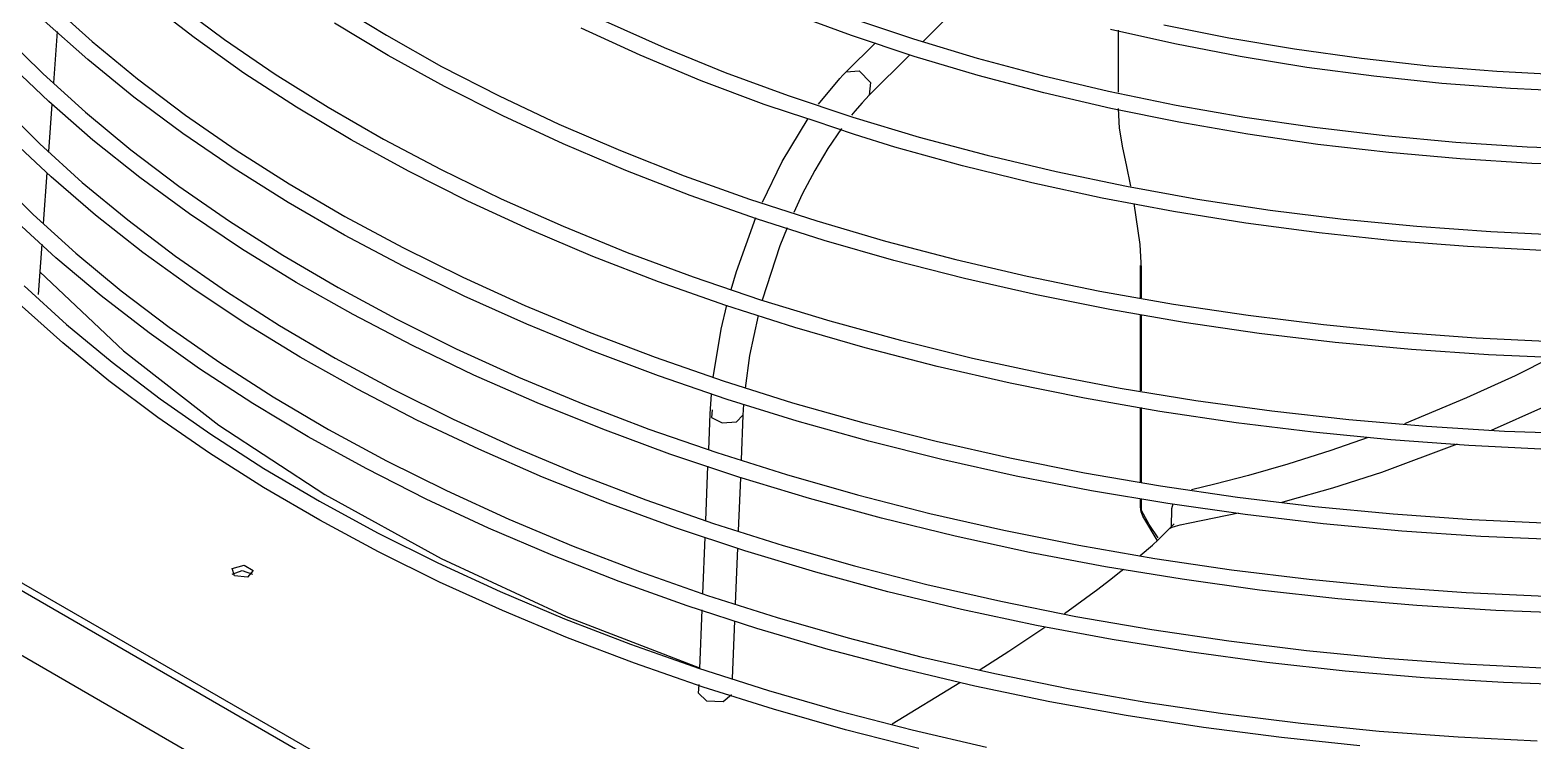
# Model space of a CAD drawing. Extents: x 594 to 813, y 174 to 240.
# Drawn here: x 758.463 to 759.609, y 204.644 to 205.186 of the extents above; entities that cross this region are included whole.
import ezdxf

# ---------------------------------------------------------------- set-up
doc = ezdxf.new("R2010")
doc.units = 0
doc.header["$MEASUREMENT"] = 0
doc.layers.add('AC.REF(S). PIPING', color=3, linetype='CONTINUOUS', lineweight=30)
doc.layers.add('LG-Product', color=3, linetype='CONTINUOUS')

# ---------------------------------------------------------------- blocks, each defined once
blk = doc.blocks.new('UW1-4')
at = {"layer": 'LG-Product', "color": 3, "linetype": 'Continuous'}
for p, q in [((3382.52, 4352.43), (3801.73, 4594.46)), ((3805.99, 4592), (3386.78, 4349.97)), ((3591.08, 4473.45), (3377.58, 4350.19)), ((3418.79, 4461.13), (3422.69, 4457.23)), ((3478.31, 4457.53), (3481.92, 4460.31)), ((3428.15, 4457.69), (3432.8, 4459.4)), ((3467.66, 4460.17), (3463.63, 4457.71)), ((3479.64, 4460.1), (3475.98, 4457.38)), ((3489.33, 4460.17), (3486.09, 4457.24)), ((3404.31, 4458.52), (3399.37, 4457.52)), ((3403.49, 4457.06), (3408.4, 4458.16)), ((3407.78, 4453.36), (3407.78, 4458.09)), ((3428.14, 4459.01), (3423.41, 4457.43)), ((3446.95, 4458.78), (3442.44, 4456.77)), ((3444.27, 4456.2), (3448.77, 4458.26)), ((3463.49, 4456.17), (3467.59, 4458.64)), ((3486.42, 4455.87), (3489.73, 4458.82)), ((3488.75, 4457.99), (3489.03, 4454.08)), ((3399.37, 4457.52), (3394.34, 4456.67)), ((3398.49, 4456.09), (3403.49, 4457.06)), ((3423.41, 4457.43), (3418.56, 4455.97)), ((3423.38, 4456.1), (3428.15, 4457.69)), ((3428.56, 4454.91), (3426.33, 4457.14)), ((3442.44, 4456.77), (3437.78, 4454.88)), ((3463.63, 4457.71), (3459.42, 4455.34)), ((3475.98, 4457.38), (3472.12, 4454.75)), ((3474.5, 4454.83), (3478.31, 4457.53)), ((3486.09, 4457.24), (3482.63, 4454.39)), ((3492.87, 4457.78), (3489.83, 4454.77)), ((3389.25, 4455.96), (3384.11, 4455.39)), ((3394.34, 4456.67), (3389.25, 4455.96)), ((3393.42, 4455.26), (3398.49, 4456.09)), ((3418.56, 4455.97), (3413.59, 4454.64)), ((3418.48, 4454.65), (3423.38, 4456.1)), ((3423.7, 4456.22), (3426.79, 4453.13)), ((3439.63, 4454.24), (3444.27, 4456.2)), ((3459.21, 4453.81), (3463.49, 4456.17)), ((3482.89, 4453), (3486.42, 4455.87)), ((3489.39, 4452.65), (3492.55, 4455.66)), ((3378.92, 4454.97), (3373.7, 4454.69)), ((3384.11, 4455.39), (3378.92, 4454.97)), ((3383.1, 4454.04), (3388.29, 4454.58)), ((3388.29, 4454.58), (3393.42, 4455.26)), ((3413.59, 4454.64), (3408.53, 4453.45)), ((3413.48, 4453.32), (3418.48, 4454.65)), ((3427.57, 4455.01), (3426.69, 4454.12)), ((3428.56, 4454.91), (3427.57, 4455.01)), ((3428.8, 4454.67), (3428.56, 4454.91)), ((3429.03, 4454.42), (3428.8, 4454.67)), ((3437.78, 4454.88), (3432.98, 4453.11)), ((3459.42, 4455.34), (3455.03, 4453.09)), ((3472.12, 4454.75), (3468.08, 4452.22)), ((3470.5, 4452.23), (3474.5, 4454.83)), ((3489.83, 4454.77), (3486.58, 4451.84)), ((3372.63, 4453.39), (3377.88, 4453.64)), ((3377.88, 4453.64), (3383.1, 4454.04)), ((3408.53, 4453.45), (3403.37, 4452.39)), ((3408.37, 4452.13), (3413.48, 4453.32)), ((3426.69, 4454.12), (3426.79, 4453.13)), ((3430.67, 4452.45), (3429.03, 4454.42)), ((3434.82, 4452.44), (3439.63, 4454.24)), ((3454.75, 4451.56), (3459.21, 4453.81)), ((3482.63, 4454.39), (3478.96, 4451.62)), ((3403.37, 4452.39), (3398.13, 4451.47)), ((3426.79, 4453.13), (3427.34, 4452.56)), ((3427.34, 4452.56), (3427.89, 4451.93)), ((3432.98, 4453.11), (3428.04, 4451.47)), ((3432.89, 4451.79), (3434.82, 4452.44)), ((3455.03, 4453.09), (3450.48, 4450.94)), ((3468.08, 4452.22), (3463.85, 4449.79)), ((3466.32, 4449.74), (3470.5, 4452.23)), ((3479.16, 4450.22), (3482.89, 4453)), ((3486.02, 4449.71), (3489.39, 4452.65)), ((3489.15, 4452.45), (3489.41, 4448.84)), ((3493.12, 4452.44), (3490.08, 4449.42)), ((3398.13, 4451.47), (3392.82, 4450.69)), ((3397.9, 4450.16), (3403.17, 4451.08)), ((3403.17, 4451.08), (3408.37, 4452.13)), ((3407.7, 4450.62), (3407.78, 4452.12)), ((3428.04, 4451.47), (3422.98, 4449.95)), ((3427.89, 4451.93), (3428.14, 4451.62)), ((3427.91, 4450.14), (3430.92, 4451.17)), ((3430.92, 4451.17), (3432.89, 4451.79)), ((3433.44, 4448.07), (3431.45, 4451.36)), ((3450.14, 4449.42), (3454.75, 4451.56)), ((3478.96, 4451.62), (3475.1, 4448.95)), ((3486.58, 4451.84), (3483.12, 4448.98)), ((3387.46, 4450.06), (3382.05, 4449.56)), ((3392.82, 4450.69), (3387.46, 4450.06)), ((3392.56, 4449.39), (3397.9, 4450.16)), ((3407.46, 4449.12), (3407.7, 4450.62)), ((3422.98, 4449.95), (3417.81, 4448.57)), ((3424.84, 4449.18), (3427.91, 4450.14)), ((3428.92, 4450.6), (3429.95, 4449.07)), ((3450.48, 4450.94), (3445.77, 4448.91)), ((3475.24, 4447.54), (3479.16, 4450.22)), ((3489.22, 4446.91), (3492.4, 4449.92)), ((3376.61, 4449.21), (3371.15, 4449.01)), ((3382.05, 4449.56), (3376.61, 4449.21)), ((3381.72, 4448.28), (3387.16, 4448.76)), ((3387.16, 4448.76), (3392.56, 4449.39)), ((3407.18, 4447.83), (3407.46, 4449.12)), ((3419.68, 4447.74), (3424.84, 4449.18)), ((3429.95, 4449.07), (3430.95, 4447.39)), ((3445.77, 4448.91), (3440.92, 4447)), ((3445.37, 4447.39), (3450.14, 4449.42)), ((3463.85, 4449.79), (3459.45, 4447.46)), ((3461.95, 4447.34), (3466.32, 4449.74)), ((3475.1, 4448.95), (3471.05, 4446.37)), ((3483.12, 4448.98), (3479.46, 4446.21)), ((3482.44, 4446.86), (3486.02, 4449.71)), ((3490.08, 4449.42), (3486.83, 4446.48)), ((3370.76, 4447.75), (3376.25, 4447.94)), ((3376.25, 4447.94), (3381.72, 4448.28)), ((3406.84, 4446.21), (3407.18, 4447.83)), ((3417.81, 4448.57), (3412.54, 4447.32)), ((3414.4, 4446.45), (3419.68, 4447.74)), ((3434.95, 4444.99), (3433.44, 4448.07)), ((3412.54, 4447.32), (3407.18, 4446.2)), ((3409.03, 4445.29), (3414.4, 4446.45)), ((3430.95, 4447.39), (3431.9, 4445.58)), ((3440.92, 4447), (3435.92, 4445.21)), ((3440.45, 4445.49), (3445.37, 4447.39)), ((3459.45, 4447.46), (3454.88, 4445.24)), ((3457.42, 4445.06), (3461.95, 4447.34)), ((3471.12, 4444.95), (3475.24, 4447.54)), ((3478.66, 4444.1), (3482.44, 4446.86)), ((3486.83, 4446.48), (3483.37, 4443.62)), ((3485.82, 4443.98), (3489.22, 4446.91)), ((3489.53, 4447.22), (3489.81, 4443.36)), ((3493.62, 4447.05), (3490.58, 4444.03)), ((3407.18, 4446.2), (3401.74, 4445.22)), ((3403.58, 4444.26), (3409.03, 4445.29)), ((3431.9, 4445.58), (3432.56, 4444.18)), ((3435.4, 4443.71), (3440.45, 4445.49)), ((3471.05, 4446.37), (3466.81, 4443.89)), ((3479.46, 4446.21), (3475.6, 4443.53)), ((3396.22, 4444.38), (3390.65, 4443.69)), ((3401.74, 4445.22), (3396.22, 4444.38)), ((3398.06, 4443.38), (3403.58, 4444.26)), ((3406.13, 4441.76), (3406.59, 4444.87)), ((3435.92, 4445.21), (3430.8, 4443.55)), ((3454.88, 4445.24), (3450.15, 4443.14)), ((3452.72, 4442.89), (3457.42, 4445.06)), ((3466.82, 4442.47), (3471.12, 4444.95)), ((3385.03, 4443.14), (3379.37, 4442.73)), ((3390.65, 4443.69), (3385.03, 4443.14)), ((3392.47, 4442.64), (3398.06, 4443.38)), ((3430.8, 4443.55), (3425.56, 4442.01)), ((3430.23, 4442.06), (3435.4, 4443.71)), ((3433.06, 4443.03), (3433.61, 4441.64)), ((3436.93, 4439.7), (3435.45, 4443.81)), ((3450.15, 4443.14), (3445.26, 4441.15)), ((3466.81, 4443.89), (3462.39, 4441.52)), ((3475.6, 4443.53), (3471.54, 4440.94)), ((3474.68, 4441.43), (3478.66, 4444.1)), ((3483.37, 4443.62), (3479.71, 4440.85)), ((3482.21, 4441.14), (3485.82, 4443.98)), ((3490.58, 4444.03), (3487.33, 4441.08)), ((3488.86, 4440.74), (3492.1, 4443.74)), ((3379.37, 4442.73), (3373.68, 4442.47)), ((3381.16, 4441.59), (3386.83, 4442.04)), ((3386.83, 4442.04), (3392.47, 4442.64)), ((3425.56, 4442.01), (3420.2, 4440.61)), ((3424.93, 4440.54), (3430.23, 4442.06)), ((3447.87, 4440.84), (3452.72, 4442.89)), ((3462.35, 4440.09), (3466.82, 4442.47)), ((3375.45, 4441.28), (3381.16, 4441.59)), ((3406.03, 4439.89), (3406.13, 4441.76)), ((3433.61, 4441.64), (3434.96, 4437.51)), ((3445.26, 4441.15), (3440.24, 4439.28)), ((3442.87, 4438.9), (3447.87, 4440.84)), ((3462.39, 4441.52), (3457.81, 4439.25)), ((3471.54, 4440.94), (3467.3, 4438.46)), ((3470.52, 4438.86), (3474.68, 4441.43)), ((3479.71, 4440.85), (3475.84, 4438.16)), ((3478.4, 4438.38), (3482.21, 4441.14)), ((3487.33, 4441.08), (3483.87, 4438.21)), ((3485.4, 4437.83), (3488.86, 4440.74)), ((3489.92, 4441.78), (3490.2, 4437.93)), ((3406.03, 4439.89), (3406.07, 4440.01)), ((3406.03, 4437.68), (3406.03, 4439.89)), ((3406.07, 4440.01), (3406.09, 4440.14)), ((3406.09, 4437.69), (3406.09, 4440.14)), ((3420.2, 4440.61), (3414.75, 4439.33)), ((3419.53, 4439.15), (3424.93, 4440.54)), ((3437.34, 4438.32), (3436.93, 4439.7)), ((3457.71, 4437.82), (3462.35, 4440.09)), ((3490.07, 4439.66), (3483.68, 4433.64)), ((3414.75, 4439.33), (3409.2, 4438.2)), ((3414.03, 4437.9), (3419.53, 4439.15)), ((3440.24, 4439.28), (3435.08, 4437.54)), ((3437.74, 4437.1), (3442.87, 4438.9)), ((3457.81, 4439.25), (3453.07, 4437.1)), ((3467.3, 4438.46), (3462.89, 4436.07)), ((3466.17, 4436.4), (3470.52, 4438.86)), ((3491.28, 4438.6), (3488.03, 4435.64)), ((3409.2, 4438.2), (3403.58, 4437.2)), ((3408.44, 4436.78), (3414.03, 4437.9)), ((3435.08, 4437.54), (3429.8, 4435.93)), ((3452.91, 4435.67), (3457.71, 4437.82)), ((3475.84, 4438.16), (3471.79, 4435.57)), ((3474.4, 4435.72), (3478.4, 4438.38)), ((3483.87, 4438.21), (3480.21, 4435.43)), ((3481.74, 4435), (3485.4, 4437.83)), ((3397.89, 4436.35), (3392.14, 4435.64)), ((3403.58, 4437.2), (3397.89, 4436.35)), ((3402.78, 4435.8), (3408.44, 4436.78)), ((3406.03, 4430.58), (3406.03, 4436.4)), ((3406.09, 4430.59), (3406.09, 4436.41)), ((3432.48, 4435.41), (3437.74, 4437.1)), ((3435.27, 4436.33), (3435.92, 4433.27)), ((3438.09, 4435.28), (3437.66, 4437.13)), ((3453.07, 4437.1), (3448.17, 4435.06)), ((3461.65, 4434.04), (3466.17, 4436.4)), ((3488.33, 4434.25), (3491.65, 4437.23)), ((3386.33, 4435.07), (3380.5, 4434.64)), ((3392.14, 4435.64), (3386.33, 4435.07)), ((3391.26, 4434.28), (3397.05, 4434.97)), ((3397.05, 4434.97), (3402.78, 4435.8)), ((3429.8, 4435.93), (3424.41, 4434.44)), ((3427.11, 4433.86), (3432.48, 4435.41)), ((3438.7, 4431.6), (3438.09, 4435.28)), ((3448.17, 4435.06), (3443.13, 4433.15)), ((3447.96, 4433.63), (3452.91, 4435.67)), ((3462.89, 4436.07), (3458.3, 4433.8)), ((3471.79, 4435.57), (3467.55, 4433.08)), ((3470.21, 4433.16), (3474.4, 4435.72)), ((3480.21, 4435.43), (3476.34, 4432.74)), ((3477.88, 4432.26), (3481.74, 4435)), ((3488.03, 4435.64), (3484.56, 4432.77)), ((3380.5, 4434.64), (3374.63, 4434.36)), ((3385.42, 4433.73), (3391.26, 4434.28)), ((3424.41, 4434.44), (3418.91, 4433.09)), ((3421.62, 4432.44), (3427.11, 4433.86)), ((3456.97, 4431.79), (3461.65, 4434.04)), ((3484.8, 4431.36), (3488.33, 4434.25)), ((3373.66, 4433.07), (3379.55, 4433.33)), ((3374.74, 4433.13), (3377.52, 4431.74)), ((3379.55, 4433.33), (3385.42, 4433.73)), ((3418.91, 4433.09), (3413.32, 4431.87)), ((3435.92, 4433.27), (3436.27, 4430.8)), ((3443.13, 4433.15), (3437.95, 4431.35)), ((3442.87, 4431.72), (3447.96, 4433.63)), ((3458.3, 4433.8), (3453.55, 4431.64)), ((3467.55, 4433.08), (3463.13, 4430.7)), ((3465.84, 4430.71), (3470.21, 4433.16)), ((3476.34, 4432.74), (3472.28, 4430.14)), ((3483.68, 4433.64), (3476.41, 4427.96)), ((3484.56, 4432.77), (3480.9, 4429.97)), ((3377.52, 4431.74), (3381.22, 4430.04)), ((3413.32, 4431.87), (3407.64, 4430.79)), ((3416.04, 4431.16), (3421.62, 4432.44)), ((3437.64, 4429.93), (3442.87, 4431.72)), ((3453.55, 4431.64), (3448.65, 4429.59)), ((3452.12, 4429.66), (3456.97, 4431.79)), ((3473.83, 4429.62), (3477.88, 4432.26)), ((3407.64, 4430.79), (3401.88, 4429.85)), ((3410.37, 4430.02), (3416.04, 4431.16)), ((3437.95, 4431.35), (3432.65, 4429.68)), ((3463.13, 4430.7), (3458.55, 4428.42)), ((3461.3, 4428.36), (3465.84, 4430.71)), ((3481.07, 4428.55), (3484.8, 4431.36)), ((3379.32, 4427.59), (3375.32, 4429.37)), ((3381.22, 4430.04), (3385.96, 4428.08)), ((3401.88, 4429.85), (3396.07, 4429.05)), ((3404.62, 4429.01), (3410.37, 4430.02)), ((3406.03, 4423.61), (3406.03, 4429.31)), ((3406.09, 4423.62), (3406.09, 4429.32)), ((3432.65, 4429.68), (3427.22, 4428.15)), ((3432.29, 4428.27), (3437.64, 4429.93)), ((3436.38, 4429.56), (3436.38, 4429.53)), ((3436.38, 4429.53), (3436.41, 4429.13)), ((3438.93, 4428.83), (3438.83, 4430.34)), ((3448.65, 4429.59), (3443.61, 4427.67)), ((3447.13, 4427.65), (3452.12, 4429.66)), ((3472.28, 4430.14), (3468.04, 4427.64)), ((3469.59, 4427.08), (3473.83, 4429.62)), ((3480.9, 4429.97), (3477.03, 4427.27)), ((3390.2, 4428.4), (3384.28, 4427.89)), ((3396.07, 4429.05), (3390.2, 4428.4)), ((3392.93, 4427.42), (3398.8, 4428.14)), ((3398.8, 4428.14), (3404.62, 4429.01)), ((3427.22, 4428.15), (3421.7, 4426.74)), ((3426.82, 4426.74), (3432.29, 4428.27)), ((3436.41, 4429.13), (3436.43, 4428.72)), ((3436.43, 4428.72), (3436.57, 4425.31)), ((3436.93, 4428.22), (3436.43, 4428.72)), ((3438.02, 4428.15), (3436.93, 4428.22)), ((3438.84, 4428.56), (3438.02, 4428.15)), ((3438.77, 4429.14), (3438.84, 4428.56)), ((3439.04, 4426.09), (3438.93, 4428.83)), ((3458.55, 4428.42), (3453.8, 4426.25)), ((3456.59, 4426.13), (3461.3, 4428.36)), ((3477.14, 4425.84), (3481.07, 4428.55)), ((3378.33, 4427.52), (3372.37, 4427.3)), ((3384.28, 4427.89), (3378.33, 4427.52)), ((3387.01, 4426.84), (3392.93, 4427.42)), ((3388.72, 4427.03), (3391.57, 4426.04)), ((3443.61, 4427.67), (3438.43, 4425.87)), ((3442, 4425.76), (3447.13, 4427.65)), ((3468.04, 4427.64), (3463.62, 4425.25)), ((3465.17, 4424.65), (3469.59, 4427.08)), ((3476.41, 4427.96), (3468.32, 4422.67)), ((3477.03, 4427.27), (3472.97, 4424.67)), ((3375.06, 4426.12), (3381.05, 4426.41)), ((3381.05, 4426.41), (3387.01, 4426.84)), ((3387.7, 4424.38), (3381.92, 4426.54)), ((3391.57, 4426.04), (3394.86, 4424.99)), ((3421.7, 4426.74), (3416.07, 4425.47)), ((3421.25, 4425.34), (3426.82, 4426.74)), ((3438.43, 4425.87), (3433.12, 4424.19)), ((3453.8, 4426.25), (3448.9, 4424.2)), ((3451.73, 4424.01), (3456.59, 4426.13)), ((3473.01, 4423.22), (3477.14, 4425.84)), ((3394.86, 4424.99), (3397.86, 4424.13)), ((3416.07, 4425.47), (3410.36, 4424.33)), ((3415.59, 4424.08), (3421.25, 4425.34)), ((3436.74, 4424), (3442, 4425.76)), ((3439.27, 4420.69), (3439.1, 4424.83)), ((3463.62, 4425.25), (3459.04, 4422.97)), ((3472.97, 4424.67), (3468.73, 4422.16)), ((3391.43, 4423.19), (3387.7, 4424.38)), ((3397.86, 4424.13), (3400.43, 4423.46)), ((3410.36, 4424.33), (3404.57, 4423.34)), ((3409.84, 4422.96), (3415.59, 4424.08)), ((3433.12, 4424.19), (3427.69, 4422.64)), ((3431.35, 4422.36), (3436.74, 4424)), ((3436.62, 4423.96), (3436.79, 4419.9)), ((3448.9, 4424.2), (3443.85, 4422.27)), ((3446.72, 4422.01), (3451.73, 4424.01)), ((3460.59, 4422.32), (3465.17, 4424.65)), ((3394.87, 4422.21), (3391.43, 4423.19)), ((3398.71, 4422.48), (3392.79, 4421.77)), ((3404.57, 4423.34), (3398.71, 4422.48)), ((3400.43, 4423.46), (3402.2, 4423.02)), ((3404.01, 4421.98), (3409.84, 4422.96)), ((3406.09, 4421.71), (3406.09, 4422.36)), ((3427.69, 4422.64), (3422.16, 4421.23)), ((3425.86, 4420.86), (3431.35, 4422.36)), ((3459.04, 4422.97), (3454.28, 4420.79)), ((3468.32, 4422.67), (3459.46, 4417.79)), ((3468.71, 4420.71), (3473.01, 4423.22)), ((3392.79, 4421.77), (3386.83, 4421.2)), ((3395.29, 4422.1), (3394.87, 4422.21)), ((3398.11, 4421.14), (3404.01, 4421.98)), ((3402.33, 4420.51), (3398.63, 4421.28)), ((3403.63, 4421.93), (3403.74, 4421.58)), ((3403.74, 4421.58), (3403.75, 4420.23)), ((3405.43, 4420.4), (3406.03, 4421.46)), ((3405.92, 4421.02), (3406, 4421.23)), ((3406, 4421.23), (3406.03, 4421.46)), ((3406.03, 4421.46), (3406.03, 4422.35)), ((3406.03, 4421.46), (3406.07, 4421.58)), ((3406.07, 4421.58), (3406.09, 4421.71)), ((3422.16, 4421.23), (3416.53, 4419.95)), ((3443.85, 4422.27), (3438.67, 4420.47)), ((3441.57, 4420.13), (3446.72, 4422.01)), ((3455.83, 4420.11), (3460.59, 4422.32)), ((3468.73, 4422.16), (3464.31, 4419.75)), ((3380.83, 4420.78), (3374.8, 4420.5)), ((3386.83, 4421.2), (3380.83, 4420.78)), ((3386.17, 4419.89), (3392.17, 4420.44)), ((3392.17, 4420.44), (3398.11, 4421.14)), ((3403.08, 4420.37), (3402.33, 4420.51)), ((3403.44, 4420.27), (3403.08, 4420.37)), ((3403.77, 4420.15), (3403.44, 4420.27)), ((3403.91, 4420.05), (3403.54, 4420.45)), ((3403.83, 4420.11), (3403.77, 4420.15)), ((3404.74, 4419.36), (3405.43, 4420.4)), ((3404.83, 4419.18), (3405.92, 4421.02)), ((3420.25, 4419.49), (3425.86, 4420.86)), ((3438.67, 4420.47), (3433.36, 4418.79)), ((3436.29, 4418.38), (3441.57, 4420.13)), ((3454.28, 4420.79), (3449.38, 4418.73)), ((3450.93, 4418.01), (3455.83, 4420.11)), ((3464.23, 4418.3), (3468.71, 4420.71)), ((3374.09, 4419.22), (3380.14, 4419.48)), ((3380.14, 4419.48), (3386.17, 4419.89)), ((3404.32, 4419.64), (3403.91, 4420.05)), ((3404.74, 4419.23), (3404.32, 4419.64)), ((3405.19, 4418.82), (3404.74, 4419.23)), ((3416.53, 4419.95), (3410.81, 4418.8)), ((3414.56, 4418.26), (3420.25, 4419.49)), ((3439.5, 4415.11), (3439.32, 4419.43)), ((3464.31, 4419.75), (3459.72, 4417.46)), ((3405.01, 4417.8), (3399.15, 4416.93)), ((3410.81, 4418.8), (3405.01, 4417.8)), ((3406.13, 4418.01), (3405.19, 4418.82)), ((3408.78, 4417.16), (3414.56, 4418.26)), ((3433.36, 4418.79), (3427.93, 4417.23)), ((3430.88, 4416.75), (3436.29, 4418.38)), ((3436.84, 4418.57), (3437.02, 4414.34)), ((3449.38, 4418.73), (3444.33, 4416.8)), ((3445.88, 4416.03), (3450.93, 4418.01)), ((3459.46, 4417.79), (3449.91, 4413.38)), ((3459.58, 4416), (3464.23, 4418.3)), ((3399.15, 4416.93), (3393.23, 4416.21)), ((3402.93, 4416.21), (3408.78, 4417.16)), ((3407.6, 4416.82), (3407.39, 4416.99)), ((3408.47, 4416.13), (3407.6, 4416.82)), ((3427.93, 4417.23), (3422.39, 4415.82)), ((3425.37, 4415.26), (3430.88, 4416.75)), ((3444.33, 4416.8), (3439.14, 4414.98)), ((3459.72, 4417.46), (3454.96, 4415.27)), ((3474.49, 4417.29), (3473.79, 4416.88)), ((3473.79, 4416.88), (3474.24, 4416.37)), ((3474.63, 4416.89), (3473.85, 4416.6)), ((3475.39, 4417.03), (3474.49, 4417.29)), ((3475.4, 4416.6), (3474.63, 4416.89)), ((3475.23, 4416.46), (3475.39, 4417.03)), ((3387.25, 4415.63), (3381.25, 4415.2)), ((3393.23, 4416.21), (3387.25, 4415.63)), ((3397.01, 4415.39), (3402.93, 4416.21)), ((3409.36, 4415.45), (3408.47, 4416.13)), ((3422.39, 4415.82), (3416.76, 4414.53)), ((3440.69, 4414.18), (3445.88, 4416.03)), ((3454.77, 4413.82), (3459.58, 4416)), ((3474.24, 4416.37), (3475.23, 4416.46)), ((3381.25, 4415.2), (3375.21, 4414.91)), ((3385.03, 4414.2), (3391.04, 4414.72)), ((3391.04, 4414.72), (3397.01, 4415.39)), ((3411.89, 4413.61), (3409.36, 4415.45)), ((3416.76, 4414.53), (3411.04, 4413.38)), ((3419.75, 4413.91), (3425.37, 4415.26)), ((3439.14, 4414.98), (3433.83, 4413.29)), ((3454.96, 4415.27), (3450.05, 4413.2)), ((3372.92, 4413.59), (3378.99, 4413.82)), ((3378.99, 4413.82), (3385.03, 4414.2)), ((3411.04, 4413.38), (3405.24, 4412.37)), ((3414.04, 4412.69), (3419.75, 4413.91)), ((3433.83, 4413.29), (3428.4, 4411.73)), ((3435.37, 4412.45), (3440.69, 4414.18)), ((3439.73, 4409.4), (3439.55, 4413.87)), ((3449.91, 4413.38), (3439.74, 4409.46)), ((3450.05, 4413.2), (3445, 4411.25)), ((3449.81, 4411.75), (3454.77, 4413.82)), ((3405.24, 4412.37), (3399.37, 4411.5)), ((3408.25, 4411.61), (3414.04, 4412.69)), ((3416.15, 4410.73), (3413.4, 4412.56)), ((3429.94, 4410.85), (3435.37, 4412.45)), ((3437.07, 4413.03), (3437.25, 4408.65)), ((3399.37, 4411.5), (3393.44, 4410.78)), ((3402.39, 4410.67), (3408.25, 4411.61)), ((3428.4, 4411.73), (3422.86, 4410.3)), ((3445, 4411.25), (3439.81, 4409.43)), ((3444.7, 4409.81), (3449.81, 4411.75)), ((3381.46, 4409.76), (3375.42, 4409.46)), ((3387.47, 4410.2), (3381.46, 4409.76)), ((3393.44, 4410.78), (3387.47, 4410.2)), ((3390.48, 4409.21), (3396.46, 4409.87)), ((3396.46, 4409.87), (3402.39, 4410.67)), ((3418.42, 4409.27), (3416.15, 4410.73)), ((3422.86, 4410.3), (3417.22, 4409.01)), ((3424.39, 4409.39), (3429.94, 4410.85)), ((3439.46, 4407.99), (3444.7, 4409.81)), ((3378.41, 4408.34), (3384.46, 4408.7)), ((3384.46, 4408.7), (3390.48, 4409.21)), ((3417.22, 4409.01), (3411.49, 4407.85)), ((3418.75, 4408.06), (3424.39, 4409.39)), ((3439.81, 4409.43), (3434.49, 4407.73)), ((3372.34, 4408.12), (3378.41, 4408.34)), ((3411.49, 4407.85), (3405.69, 4406.83)), ((3413.01, 4406.87), (3418.75, 4408.06)), ((3425.05, 4405.19), (3419.88, 4408.34)), ((3434.49, 4407.73), (3429.05, 4406.15)), ((3434.09, 4406.3), (3439.46, 4407.99)), ((3439.81, 4407.53), (3439.2, 4406.93)), ((3439.81, 4407.53), (3439.78, 4408.18)), ((3405.69, 4406.83), (3399.81, 4405.96)), ((3407.19, 4405.81), (3413.01, 4406.87)), ((3437.95, 4406.88), (3437.3, 4407.42)), ((3439.2, 4406.93), (3437.95, 4406.88)), ((3393.88, 4405.22), (3387.89, 4404.63)), ((3399.81, 4405.96), (3393.88, 4405.22)), ((3401.3, 4404.9), (3407.19, 4405.81)), ((3429.05, 4406.15), (3423.51, 4404.71)), ((3428.61, 4404.73), (3434.09, 4406.3)), ((3381.87, 4404.18), (3375.83, 4403.88)), ((3387.89, 4404.63), (3381.87, 4404.18)), ((3389.36, 4403.5), (3395.35, 4404.13)), ((3395.35, 4404.13), (3401.3, 4404.9)), ((3423.51, 4404.71), (3417.86, 4403.41)), ((3423.02, 4403.3), (3428.61, 4404.73))]:
    blk.add_line(p, q, dxfattribs=at)
blk.add_arc((3404.58, 4421.71), 1.5, 332.5294, 0, dxfattribs=at)
blk = doc.blocks.new('A$C5B2C3915')
at = {"layer": 'LG-Product', "xscale": -1}
blk.add_blockref('UW1-4', (3895.38, -4026.948), dxfattribs=at)

msp = doc.modelspace()

# ---------------------------------------------------------------- block references
at = {"layer": 'AC.REF(S). PIPING', "linetype": 'Continuous', "xscale": 0.0099999999999909, "yscale": 0.0099999999999909, "zscale": 0.0099999999999909}
msp.add_blockref('A$C5B2C3915', (754.4172, 200.8743), dxfattribs=at)

doc.saveas('drawing.dxf')
